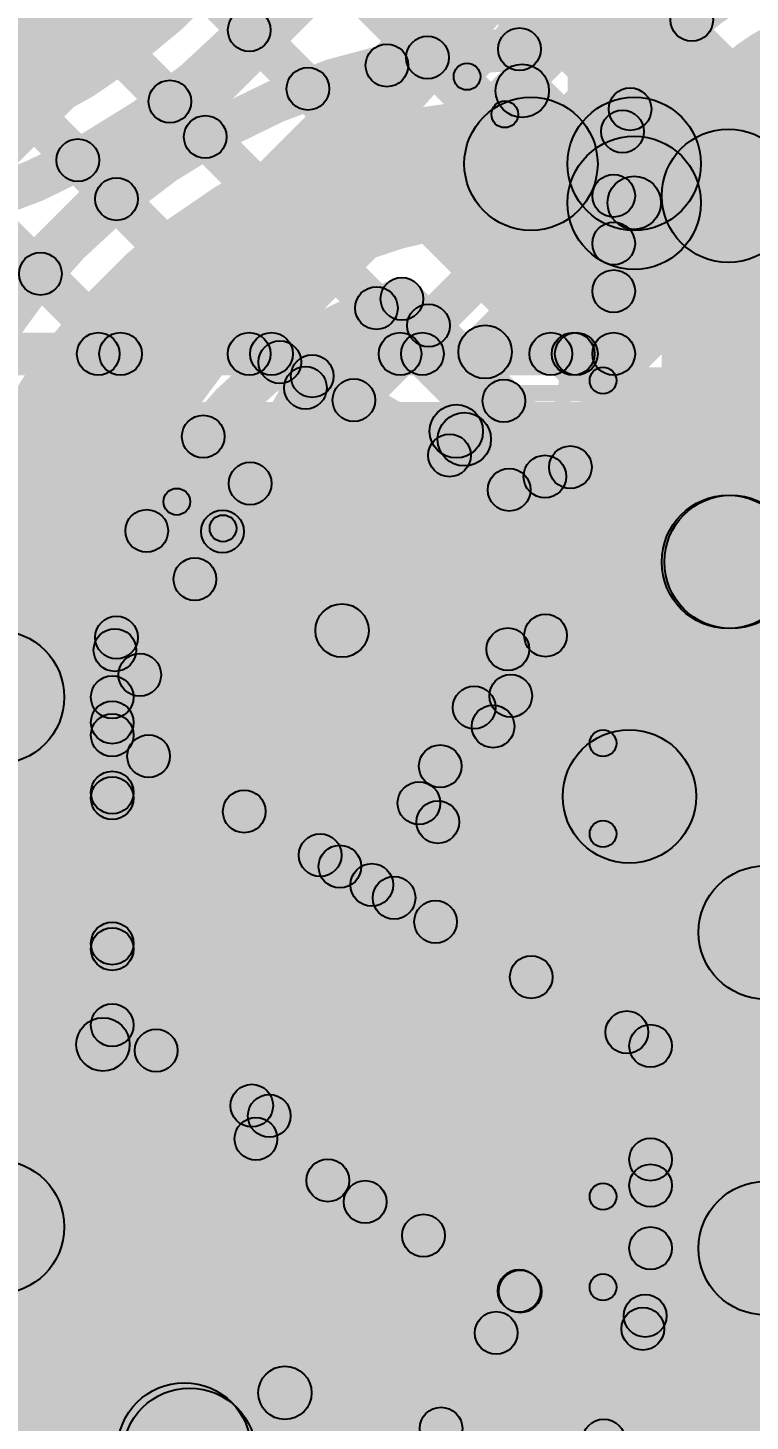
# Model space of a CAD drawing. Header units: millimetres. Extents: x -2.17 to 2.17, y -2.17 to 2.17.
# Drawn here: x -0.7193 to -0.5839, y 0.2883 to 0.5495 of the extents above; entities that cross this region are included whole.
import ezdxf

# ---------------------------------------------------------------- set-up
doc = ezdxf.new("R2010")
doc.units = ezdxf.units.MM
doc.header["$MEASUREMENT"] = 0
for name, color, linetype in [('BottomLayer', 5, 'Continuous'), ('BottomOverlay', 54, 'Continuous'), ('BottomPaste', 16, 'Continuous'), ('BottomSolder', 6, 'Continuous'), ('Mechanical2', 216, 'Continuous'), ('TopLayer', 1, 'Continuous'), ('TopOverlay', 2, 'Continuous'), ('TopPaste', 8, 'Continuous'), ('TopSolder', 216, 'Continuous')]:
    doc.layers.add(name, color=color, linetype=linetype)

# ---------------------------------------------------------------- blocks, each defined once
blk = doc.blocks.new('WS2812B_M____241')
at = {"layer": 'TopLayer'}
for points in [[(0.03504, 0.05079), (0.09409, 0.05079), (0.09409, 0.01142), (0.03504, 0.01142)], [(0.03504, -0.01142), (0.09409, -0.01142), (0.09409, -0.05079), (0.03504, -0.05079)]]:
    blk.add_hatch(color=1, dxfattribs=at).paths.add_polyline_path(points)
at = {"layer": 'TopOverlay'}
h = blk.add_hatch(color=2, dxfattribs=at)
edge = h.paths.add_edge_path()
edge.add_arc((0.07, -0.06), 0.0025, 0, 360)
for points in [[(0.0725, -0.07), (0.0675, -0.07), (0.0675, -0.06), (0.0725, -0.06)], [(0.07, -0.0675), (0.07, -0.0725), (-0.07, -0.0725), (-0.07, -0.0675)]]:
    blk.add_hatch(color=2, dxfattribs=at).paths.add_polyline_path(points)
h = blk.add_hatch(color=2, dxfattribs=at)
edge = h.paths.add_edge_path()
edge.add_arc((0.07, -0.07), 0.0025, 0, 360)
h = blk.add_hatch(color=2, dxfattribs=at)
edge = h.paths.add_edge_path()
edge.add_arc((0.07, -0.07), 0.0025, 0, 360)
at = {"layer": 'TopPaste'}
for points in [[(0.03504, 0.05079), (0.09409, 0.05079), (0.09409, 0.01142), (0.03504, 0.01142)], [(0.03504, -0.01142), (0.09409, -0.01142), (0.09409, -0.05079), (0.03504, -0.05079)]]:
    blk.add_hatch(color=8, dxfattribs=at).paths.add_polyline_path(points)
at = {"layer": 'TopSolder'}
for points in [[(0.03104, 0.05479), (0.09809, 0.05479), (0.09809, 0.00742), (0.03104, 0.00742)], [(0.03104, -0.00742), (0.09809, -0.00742), (0.09809, -0.05479), (0.03104, -0.05479)]]:
    blk.add_hatch(color=216, dxfattribs=at).paths.add_polyline_path(points)
at = {"layer": 'TopOverlay'}
for centre in [(0.07, -0.06), (0.07, -0.07), (0.07, -0.07)]:
    blk.add_circle(centre, 0.0025, dxfattribs=at)
blk = doc.blocks.new('WS2812B_M____242')
at = {"layer": 'TopLayer'}
for points in [[(-0.09409, 0.05079), (-0.03504, 0.05079), (-0.03504, 0.01142), (-0.09409, 0.01142)], [(0.03504, 0.05079), (0.09409, 0.05079), (0.09409, 0.01142), (0.03504, 0.01142)], [(-0.09409, -0.01142), (-0.03504, -0.01142), (-0.03504, -0.05079), (-0.09409, -0.05079)], [(0.03504, -0.01142), (0.09409, -0.01142), (0.09409, -0.05079), (0.03504, -0.05079)]]:
    blk.add_hatch(color=1, dxfattribs=at).paths.add_polyline_path(points)
at = {"layer": 'TopOverlay'}
for points in [[(0.07, 0.0725), (0.07, 0.0675), (-0.07, 0.0675), (-0.07, 0.0725)], [(-0.0675, -0.07), (-0.0725, -0.07), (-0.0725, -0.06), (-0.0675, -0.06)], [(0.07, -0.0675), (0.07, -0.0725), (-0.07, -0.0725), (-0.07, -0.0675)]]:
    blk.add_hatch(color=2, dxfattribs=at).paths.add_polyline_path(points)
h = blk.add_hatch(color=2, dxfattribs=at)
edge = h.paths.add_edge_path()
edge.add_arc((-0.07, -0.06), 0.0025, 0, 360)
h = blk.add_hatch(color=2, dxfattribs=at)
edge = h.paths.add_edge_path()
edge.add_arc((-0.07, -0.07), 0.0025, 0, 360)
h = blk.add_hatch(color=2, dxfattribs=at)
edge = h.paths.add_edge_path()
edge.add_arc((-0.07, -0.07), 0.0025, 0, 360)
at = {"layer": 'TopPaste'}
for points in [[(-0.09409, 0.05079), (-0.03504, 0.05079), (-0.03504, 0.01142), (-0.09409, 0.01142)], [(0.03504, 0.05079), (0.09409, 0.05079), (0.09409, 0.01142), (0.03504, 0.01142)], [(-0.09409, -0.01142), (-0.03504, -0.01142), (-0.03504, -0.05079), (-0.09409, -0.05079)], [(0.03504, -0.01142), (0.09409, -0.01142), (0.09409, -0.05079), (0.03504, -0.05079)]]:
    blk.add_hatch(color=8, dxfattribs=at).paths.add_polyline_path(points)
at = {"layer": 'TopSolder'}
for points in [[(-0.09809, 0.05479), (-0.03104, 0.05479), (-0.03104, 0.00742), (-0.09809, 0.00742)], [(0.03104, 0.05479), (0.09809, 0.05479), (0.09809, 0.00742), (0.03104, 0.00742)], [(-0.09809, -0.00742), (-0.03104, -0.00742), (-0.03104, -0.05479), (-0.09809, -0.05479)], [(0.03104, -0.00742), (0.09809, -0.00742), (0.09809, -0.05479), (0.03104, -0.05479)]]:
    blk.add_hatch(color=216, dxfattribs=at).paths.add_polyline_path(points)
at = {"layer": 'TopOverlay'}
for centre in [(-0.07, -0.06), (-0.07, -0.07), (-0.07, -0.07)]:
    blk.add_circle(centre, 0.0025, dxfattribs=at)
blk = doc.blocks.new('C__0805_B_462')
at = {"layer": 'BottomLayer'}
for points in [[(-0.06, 0.03), (-0.02, 0.03), (-0.02, -0.03), (-0.06, -0.03)], [(0.02, 0.03), (0.06, 0.03), (0.06, -0.03), (0.02, -0.03)]]:
    blk.add_hatch(color=5, dxfattribs=at).paths.add_polyline_path(points)
at = {"layer": 'BottomOverlay'}
h = blk.add_hatch(color=54, dxfattribs=at)
edge = h.paths.add_edge_path()
edge.add_arc((-0.064, 0.034), 0.0025, 0, 360)
h = blk.add_hatch(color=54, dxfattribs=at)
edge = h.paths.add_edge_path()
edge.add_arc((-0.064, 0.034), 0.0025, 0, 360)
for points in [[(-0.0665, 0.034), (-0.0615, 0.034), (-0.0615, -0.034), (-0.0665, -0.034)], [(-0.024, 0.0365), (-0.024, 0.0315), (-0.064, 0.0315), (-0.064, 0.0365)], [(0.064, 0.0365), (0.064, 0.0315), (0.024, 0.0315), (0.024, 0.0365)], [(0.0615, 0.034), (0.0665, 0.034), (0.0665, -0.034), (0.0615, -0.034)], [(-0.024, -0.0315), (-0.024, -0.0365), (-0.064, -0.0365), (-0.064, -0.0315)], [(0.064, -0.0315), (0.064, -0.0365), (0.024, -0.0365), (0.024, -0.0315)]]:
    blk.add_hatch(color=54, dxfattribs=at).paths.add_polyline_path(points)
h = blk.add_hatch(color=54, dxfattribs=at)
edge = h.paths.add_edge_path()
edge.add_arc((-0.024, 0.034), 0.0025, 0, 360)
h = blk.add_hatch(color=54, dxfattribs=at)
edge = h.paths.add_edge_path()
edge.add_arc((0.024, 0.034), 0.0025, 0, 360)
h = blk.add_hatch(color=54, dxfattribs=at)
edge = h.paths.add_edge_path()
edge.add_arc((0.064, 0.034), 0.0025, 0, 360)
h = blk.add_hatch(color=54, dxfattribs=at)
edge = h.paths.add_edge_path()
edge.add_arc((0.064, 0.034), 0.0025, 0, 360)
h = blk.add_hatch(color=54, dxfattribs=at)
edge = h.paths.add_edge_path()
edge.add_arc((-0.064, -0.034), 0.0025, 0, 360)
h = blk.add_hatch(color=54, dxfattribs=at)
edge = h.paths.add_edge_path()
edge.add_arc((-0.064, -0.034), 0.0025, 0, 360)
h = blk.add_hatch(color=54, dxfattribs=at)
edge = h.paths.add_edge_path()
edge.add_arc((-0.024, -0.034), 0.0025, 0, 360)
h = blk.add_hatch(color=54, dxfattribs=at)
edge = h.paths.add_edge_path()
edge.add_arc((0.024, -0.034), 0.0025, 0, 360)
h = blk.add_hatch(color=54, dxfattribs=at)
edge = h.paths.add_edge_path()
edge.add_arc((0.064, -0.034), 0.0025, 0, 360)
h = blk.add_hatch(color=54, dxfattribs=at)
edge = h.paths.add_edge_path()
edge.add_arc((0.064, -0.034), 0.0025, 0, 360)
at = {"layer": 'BottomPaste'}
for points in [[(-0.06, 0.03), (-0.02, 0.03), (-0.02, -0.03), (-0.06, -0.03)], [(0.02, 0.03), (0.06, 0.03), (0.06, -0.03), (0.02, -0.03)]]:
    blk.add_hatch(color=16, dxfattribs=at).paths.add_polyline_path(points)
at = {"layer": 'BottomSolder'}
for points in [[(-0.06276, 0.03276), (-0.01724, 0.03276), (-0.01724, -0.03276), (-0.06276, -0.03276)], [(0.01724, 0.03276), (0.06276, 0.03276), (0.06276, -0.03276), (0.01724, -0.03276)]]:
    blk.add_hatch(color=6, dxfattribs=at).paths.add_polyline_path(points)
at = {"layer": 'BottomOverlay'}
for centre in [(-0.064, 0.034), (-0.064, 0.034), (-0.024, 0.034), (0.024, 0.034), (0.064, 0.034), (0.064, 0.034), (-0.064, -0.034), (-0.064, -0.034), (-0.024, -0.034), (0.024, -0.034), (0.064, -0.034), (0.064, -0.034)]:
    blk.add_circle(centre, 0.0025, dxfattribs=at)
blk = doc.blocks.new('C__0805_B_463')
at = {"layer": 'BottomLayer'}
for points in [[(-0.06, 0.03), (-0.02, 0.03), (-0.02, -0.03), (-0.06, -0.03)], [(0.02, 0.03), (0.06, 0.03), (0.06, -0.03), (0.02, -0.03)]]:
    blk.add_hatch(color=5, dxfattribs=at).paths.add_polyline_path(points)
at = {"layer": 'BottomOverlay'}
h = blk.add_hatch(color=54, dxfattribs=at)
edge = h.paths.add_edge_path()
edge.add_arc((-0.064, 0.034), 0.0025, 0, 360)
h = blk.add_hatch(color=54, dxfattribs=at)
edge = h.paths.add_edge_path()
edge.add_arc((-0.064, 0.034), 0.0025, 0, 360)
for points in [[(-0.0665, 0.034), (-0.0615, 0.034), (-0.0615, -0.034), (-0.0665, -0.034)], [(-0.024, 0.0365), (-0.024, 0.0315), (-0.064, 0.0315), (-0.064, 0.0365)], [(0.064, 0.0365), (0.064, 0.0315), (0.024, 0.0315), (0.024, 0.0365)], [(0.0615, 0.034), (0.0665, 0.034), (0.0665, -0.034), (0.0615, -0.034)], [(-0.024, -0.0315), (-0.024, -0.0365), (-0.064, -0.0365), (-0.064, -0.0315)], [(0.064, -0.0315), (0.064, -0.0365), (0.024, -0.0365), (0.024, -0.0315)]]:
    blk.add_hatch(color=54, dxfattribs=at).paths.add_polyline_path(points)
h = blk.add_hatch(color=54, dxfattribs=at)
edge = h.paths.add_edge_path()
edge.add_arc((-0.024, 0.034), 0.0025, 0, 360)
h = blk.add_hatch(color=54, dxfattribs=at)
edge = h.paths.add_edge_path()
edge.add_arc((0.024, 0.034), 0.0025, 0, 360)
h = blk.add_hatch(color=54, dxfattribs=at)
edge = h.paths.add_edge_path()
edge.add_arc((0.064, 0.034), 0.0025, 0, 360)
h = blk.add_hatch(color=54, dxfattribs=at)
edge = h.paths.add_edge_path()
edge.add_arc((0.064, 0.034), 0.0025, 0, 360)
h = blk.add_hatch(color=54, dxfattribs=at)
edge = h.paths.add_edge_path()
edge.add_arc((-0.064, -0.034), 0.0025, 0, 360)
h = blk.add_hatch(color=54, dxfattribs=at)
edge = h.paths.add_edge_path()
edge.add_arc((-0.064, -0.034), 0.0025, 0, 360)
h = blk.add_hatch(color=54, dxfattribs=at)
edge = h.paths.add_edge_path()
edge.add_arc((-0.024, -0.034), 0.0025, 0, 360)
h = blk.add_hatch(color=54, dxfattribs=at)
edge = h.paths.add_edge_path()
edge.add_arc((0.024, -0.034), 0.0025, 0, 360)
h = blk.add_hatch(color=54, dxfattribs=at)
edge = h.paths.add_edge_path()
edge.add_arc((0.064, -0.034), 0.0025, 0, 360)
h = blk.add_hatch(color=54, dxfattribs=at)
edge = h.paths.add_edge_path()
edge.add_arc((0.064, -0.034), 0.0025, 0, 360)
at = {"layer": 'BottomPaste'}
for points in [[(-0.06, 0.03), (-0.02, 0.03), (-0.02, -0.03), (-0.06, -0.03)], [(0.02, 0.03), (0.06, 0.03), (0.06, -0.03), (0.02, -0.03)]]:
    blk.add_hatch(color=16, dxfattribs=at).paths.add_polyline_path(points)
at = {"layer": 'BottomSolder'}
for points in [[(-0.06276, 0.03276), (-0.01724, 0.03276), (-0.01724, -0.03276), (-0.06276, -0.03276)], [(0.01724, 0.03276), (0.06276, 0.03276), (0.06276, -0.03276), (0.01724, -0.03276)]]:
    blk.add_hatch(color=6, dxfattribs=at).paths.add_polyline_path(points)
at = {"layer": 'BottomOverlay'}
for centre in [(-0.064, 0.034), (-0.064, 0.034), (-0.024, 0.034), (0.024, 0.034), (0.064, 0.034), (0.064, 0.034), (-0.064, -0.034), (-0.064, -0.034), (-0.024, -0.034), (0.024, -0.034), (0.064, -0.034), (0.064, -0.034)]:
    blk.add_circle(centre, 0.0025, dxfattribs=at)
blk = doc.blocks.new('C__0805_B_464')
at = {"layer": 'BottomLayer'}
for points in [[(-0.06, 0.03), (-0.02, 0.03), (-0.02, -0.03), (-0.06, -0.03)], [(0.02, 0.03), (0.06, 0.03), (0.06, -0.03), (0.02, -0.03)]]:
    blk.add_hatch(color=5, dxfattribs=at).paths.add_polyline_path(points)
at = {"layer": 'BottomOverlay'}
h = blk.add_hatch(color=54, dxfattribs=at)
edge = h.paths.add_edge_path()
edge.add_arc((-0.064, 0.034), 0.0025, 0, 360)
h = blk.add_hatch(color=54, dxfattribs=at)
edge = h.paths.add_edge_path()
edge.add_arc((-0.064, 0.034), 0.0025, 0, 360)
for points in [[(-0.0665, 0.034), (-0.0615, 0.034), (-0.0615, -0.034), (-0.0665, -0.034)], [(-0.024, 0.0365), (-0.024, 0.0315), (-0.064, 0.0315), (-0.064, 0.0365)], [(0.064, 0.0365), (0.064, 0.0315), (0.024, 0.0315), (0.024, 0.0365)], [(0.0615, 0.034), (0.0665, 0.034), (0.0665, -0.034), (0.0615, -0.034)], [(-0.024, -0.0315), (-0.024, -0.0365), (-0.064, -0.0365), (-0.064, -0.0315)], [(0.064, -0.0315), (0.064, -0.0365), (0.024, -0.0365), (0.024, -0.0315)]]:
    blk.add_hatch(color=54, dxfattribs=at).paths.add_polyline_path(points)
h = blk.add_hatch(color=54, dxfattribs=at)
edge = h.paths.add_edge_path()
edge.add_arc((-0.024, 0.034), 0.0025, 0, 360)
h = blk.add_hatch(color=54, dxfattribs=at)
edge = h.paths.add_edge_path()
edge.add_arc((0.024, 0.034), 0.0025, 0, 360)
h = blk.add_hatch(color=54, dxfattribs=at)
edge = h.paths.add_edge_path()
edge.add_arc((0.064, 0.034), 0.0025, 0, 360)
h = blk.add_hatch(color=54, dxfattribs=at)
edge = h.paths.add_edge_path()
edge.add_arc((0.064, 0.034), 0.0025, 0, 360)
h = blk.add_hatch(color=54, dxfattribs=at)
edge = h.paths.add_edge_path()
edge.add_arc((-0.064, -0.034), 0.0025, 0, 360)
h = blk.add_hatch(color=54, dxfattribs=at)
edge = h.paths.add_edge_path()
edge.add_arc((-0.064, -0.034), 0.0025, 0, 360)
h = blk.add_hatch(color=54, dxfattribs=at)
edge = h.paths.add_edge_path()
edge.add_arc((-0.024, -0.034), 0.0025, 0, 360)
h = blk.add_hatch(color=54, dxfattribs=at)
edge = h.paths.add_edge_path()
edge.add_arc((0.024, -0.034), 0.0025, 0, 360)
h = blk.add_hatch(color=54, dxfattribs=at)
edge = h.paths.add_edge_path()
edge.add_arc((0.064, -0.034), 0.0025, 0, 360)
h = blk.add_hatch(color=54, dxfattribs=at)
edge = h.paths.add_edge_path()
edge.add_arc((0.064, -0.034), 0.0025, 0, 360)
at = {"layer": 'BottomPaste'}
for points in [[(-0.06, 0.03), (-0.02, 0.03), (-0.02, -0.03), (-0.06, -0.03)], [(0.02, 0.03), (0.06, 0.03), (0.06, -0.03), (0.02, -0.03)]]:
    blk.add_hatch(color=16, dxfattribs=at).paths.add_polyline_path(points)
at = {"layer": 'BottomSolder'}
for points in [[(-0.06276, 0.03276), (-0.01724, 0.03276), (-0.01724, -0.03276), (-0.06276, -0.03276)], [(0.01724, 0.03276), (0.06276, 0.03276), (0.06276, -0.03276), (0.01724, -0.03276)]]:
    blk.add_hatch(color=6, dxfattribs=at).paths.add_polyline_path(points)
at = {"layer": 'BottomOverlay'}
for centre in [(-0.064, 0.034), (-0.064, 0.034), (-0.024, 0.034), (0.024, 0.034), (0.064, 0.034), (0.064, 0.034), (-0.064, -0.034), (-0.064, -0.034), (-0.024, -0.034), (0.024, -0.034), (0.064, -0.034), (0.064, -0.034)]:
    blk.add_circle(centre, 0.0025, dxfattribs=at)

msp = doc.modelspace()

# ---------------------------------------------------------------- hatches: boundary and pattern name
at = {"layer": 'BottomLayer'}
for points in [[(-0.95336, 0.29206), (-0.95902, 0.29772), (0.14567, 1.4024), (0.15133, 1.39675)], [(-0.92507, 0.29206), (-0.93073, 0.29772), (0.14567, 1.37412), (0.15133, 1.36846)], [(-1.52262, 1.35998), (-1.51696, 1.36564), (-0.64254, 0.49122), (-0.6482, 0.48556)], [(-1.53479, 1.34387), (-1.52913, 1.34953), (-0.67083, 0.49122), (-0.67648, 0.48556)], [(-0.70329, 0.48556), (-0.70895, 0.49122), (0.14567, 1.34584), (0.15133, 1.34018)], [(-1.54696, 1.32776), (-1.54131, 1.33341), (-0.69911, 0.49122), (-0.70477, 0.48556)], [(-0.67501, 0.48556), (-0.68066, 0.49122), (0.14567, 1.31755), (0.15133, 1.31189)], [(-1.11914, 1.06964), (-1.11348, 1.0753), (-0.59204, 0.55385), (-0.59769, 0.54819)], [(-1.12317, 1.04538), (-1.11751, 1.05104), (-0.6036, 0.53713), (-0.60925, 0.53147)], [(-1.0902, 0.98414), (-1.08455, 0.98979), (-0.60667, 0.51192), (-0.61233, 0.50626)], [(-1.10602, 0.97166), (-1.10036, 0.97732), (-0.61426, 0.49122), (-0.61991, 0.48556)], [(-0.64672, 0.48556), (-0.65238, 0.49122), (-0.61066, 0.53293), (-0.60501, 0.52727)], [(-0.6055, 0.4884), (-0.6135, 0.4884), (-0.6135, 0.51806), (-0.6055, 0.51806)], [(-0.5755, 0.4494), (-0.6005, 0.4494), (-0.6005, 0.51806), (-0.5755, 0.51806)], [(-0.61844, 0.48556), (-0.62409, 0.49122), (-0.61233, 0.50298), (-0.60667, 0.49733)], [(-0.734, 0.48439), (-0.734, 0.49239), (-0.6165, 0.49239), (-0.6165, 0.48439)], [(-0.6165, 0.4844), (-0.6165, 0.4924), (-0.6095, 0.4924), (-0.6095, 0.4844)], [(-0.6165, 0.48439), (-0.6165, 0.49239), (-0.6095, 0.49239), (-0.6095, 0.48439)], [(-0.725, 0.24061), (-0.549, 0.24061), (-0.549, 0.47939), (-0.725, 0.47939)], [(-0.588, 0.4369), (-0.588, 0.4619), (-0.5875, 0.4619), (-0.5875, 0.4369)]]:
    msp.add_hatch(color=5, dxfattribs=at).paths.add_polyline_path(points)
h = msp.add_hatch(color=5, dxfattribs=at)
edge = h.paths.add_edge_path()
edge.add_arc((-0.59486, 0.55102), 0.004, 0, 360)
h = msp.add_hatch(color=5, dxfattribs=at)
edge = h.paths.add_edge_path()
edge.add_arc((-0.60643, 0.5343), 0.004, 0, 360)
h = msp.add_hatch(color=5, dxfattribs=at)
edge = h.paths.add_edge_path()
edge.add_arc((-0.60784, 0.5301), 0.004, 0, 360)
h = msp.add_hatch(color=5, dxfattribs=at)
edge = h.paths.add_edge_path()
edge.add_arc((-0.588, 0.51806), 0.0125, 0, 360)
h = msp.add_hatch(color=5, dxfattribs=at)
edge = h.paths.add_edge_path()
edge.add_arc((-0.588, 0.51806), 0.0125, 0, 360)
h = msp.add_hatch(color=5, dxfattribs=at)
edge = h.paths.add_edge_path()
edge.add_arc((-0.6095, 0.51806), 0.004, 0, 360)
h = msp.add_hatch(color=5, dxfattribs=at)
edge = h.paths.add_edge_path()
edge.add_arc((-0.6095, 0.51806), 0.004, 0, 360)
h = msp.add_hatch(color=5, dxfattribs=at)
edge = h.paths.add_edge_path()
edge.add_arc((-0.6095, 0.50909), 0.004, 0, 360)
h = msp.add_hatch(color=5, dxfattribs=at)
edge = h.paths.add_edge_path()
edge.add_arc((-0.6095, 0.50015), 0.004, 0, 360)
h = msp.add_hatch(color=5, dxfattribs=at)
edge = h.paths.add_edge_path()
edge.add_arc((-0.70612, 0.48839), 0.004, 0, 360)
h = msp.add_hatch(color=5, dxfattribs=at)
edge = h.paths.add_edge_path()
edge.add_arc((-0.70194, 0.48839), 0.004, 0, 360)
h = msp.add_hatch(color=5, dxfattribs=at)
edge = h.paths.add_edge_path()
edge.add_arc((-0.67783, 0.48839), 0.004, 0, 360)
h = msp.add_hatch(color=5, dxfattribs=at)
edge = h.paths.add_edge_path()
edge.add_arc((-0.67365, 0.48839), 0.004, 0, 360)
h = msp.add_hatch(color=5, dxfattribs=at)
edge = h.paths.add_edge_path()
edge.add_arc((-0.64955, 0.48839), 0.004, 0, 360)
h = msp.add_hatch(color=5, dxfattribs=at)
edge = h.paths.add_edge_path()
edge.add_arc((-0.64537, 0.48839), 0.004, 0, 360)
h = msp.add_hatch(color=5, dxfattribs=at)
edge = h.paths.add_edge_path()
edge.add_arc((-0.62127, 0.48839), 0.004, 0, 360)
h = msp.add_hatch(color=5, dxfattribs=at)
edge = h.paths.add_edge_path()
edge.add_arc((-0.61709, 0.48839), 0.004, 0, 360)
h = msp.add_hatch(color=5, dxfattribs=at)
edge = h.paths.add_edge_path()
edge.add_arc((-0.6165, 0.4884), 0.004, 0, 360)
h = msp.add_hatch(color=5, dxfattribs=at)
edge = h.paths.add_edge_path()
edge.add_arc((-0.6165, 0.48839), 0.004, 0, 360)
h = msp.add_hatch(color=5, dxfattribs=at)
edge = h.paths.add_edge_path()
edge.add_arc((-0.6165, 0.48839), 0.004, 0, 360)
h = msp.add_hatch(color=5, dxfattribs=at)
edge = h.paths.add_edge_path()
edge.add_arc((-0.6095, 0.4884), 0.004, 0, 360)
h = msp.add_hatch(color=5, dxfattribs=at)
edge = h.paths.add_edge_path()
edge.add_arc((-0.6095, 0.4884), 0.004, 0, 360)
h = msp.add_hatch(color=5, dxfattribs=at)
edge = h.paths.add_edge_path()
edge.add_arc((-0.6095, 0.48839), 0.004, 0, 360)
h = msp.add_hatch(color=5, dxfattribs=at)
edge = h.paths.add_edge_path()
edge.add_arc((-0.639, 0.47389), 0.005, 0, 360)
h = msp.add_hatch(color=5, dxfattribs=at)
edge = h.paths.add_edge_path()
edge.add_arc((-0.6375, 0.47239), 0.005, 0, 360)
h = msp.add_hatch(color=5, dxfattribs=at)
edge = h.paths.add_edge_path()
edge.add_arc((-0.588, 0.4494), 0.0125, 0, 360)
h = msp.add_hatch(color=5, dxfattribs=at)
edge = h.paths.add_edge_path()
edge.add_arc((-0.588, 0.4494), 0.0125, 0, 360)
h = msp.add_hatch(color=5, dxfattribs=at)
edge = h.paths.add_edge_path()
edge.add_arc((-0.5875, 0.4494), 0.0125, 0, 360)
h = msp.add_hatch(color=5, dxfattribs=at)
edge = h.paths.add_edge_path()
edge.add_arc((-0.69, 0.283), 0.0125, 0, 360)
h = msp.add_hatch(color=5, dxfattribs=at)
edge = h.paths.add_edge_path()
edge.add_arc((-0.689, 0.282), 0.0125, 0, 360)
h = msp.add_hatch(color=5, dxfattribs=at)
edge = h.paths.add_edge_path()
edge.add_arc((-0.689, 0.282), 0.0125, 0, 360)
at = {"layer": 'TopLayer'}
for points in [[(-0.76088, 0.45626), (-0.76654, 0.46191), (-0.62994, 0.59851), (-0.62428, 0.59285)], [(-0.62315, 0.54552), (-0.63115, 0.54552), (-0.63115, 0.59274), (-0.62315, 0.59274)], [(-0.59315, 0.52404), (-0.61815, 0.52404), (-0.61815, 0.59274), (-0.59315, 0.59274)], [(-0.64918, 0.53967), (-0.65484, 0.54533), (-0.62998, 0.57019), (-0.62432, 0.56453)], [(-0.66811, 0.56204), (-0.66245, 0.56769), (-0.64156, 0.54681), (-0.64722, 0.54115)], [(-0.68064, 0.54628), (-0.67498, 0.55194), (-0.66399, 0.54095), (-0.66964, 0.53529)], [(-0.60211, 0.51319), (-0.60918, 0.52026), (-0.58123, 0.54821), (-0.57416, 0.54114)], [(-0.63017, 0.53418), (-0.6231, 0.54125), (-0.60211, 0.52026), (-0.60918, 0.51319)], [(-0.69551, 0.53288), (-0.68986, 0.53853), (-0.68323, 0.53191), (-0.68889, 0.52625)], [(-0.625, 0.51154), (-0.625, 0.53654), (-0.60565, 0.53654), (-0.60565, 0.51154)], [(-0.7128, 0.52188), (-0.70714, 0.52754), (-0.69988, 0.52027), (-0.70553, 0.51461)], [(-0.59315, 0.51673), (-0.61815, 0.51673), (-0.61815, 0.52404), (-0.59315, 0.52404)], [(-0.63006, 0.48524), (-0.63713, 0.49231), (-0.60918, 0.52026), (-0.60211, 0.51319)], [(-0.7328, 0.51359), (-0.72714, 0.51925), (-0.71415, 0.50626), (-0.71981, 0.5006)], [(-0.6568, 0.49417), (-0.65115, 0.49982), (-0.61955, 0.46822), (-0.6252, 0.46257)], [(-0.65202, 0.49589), (-0.64637, 0.50155), (-0.61479, 0.46997), (-0.62045, 0.46431)], [(-0.65538, 0.47691), (-0.66103, 0.48256), (-0.64704, 0.49656), (-0.64138, 0.4909)], [(-0.67493, 0.48401), (-0.66927, 0.48967), (-0.66446, 0.48485), (-0.67012, 0.4792)], [(-0.70004, 0.41731), (-0.70696, 0.42131), (-0.66948, 0.48624), (-0.66255, 0.48224)], [(-0.66801, 0.48078), (-0.66401, 0.48771), (-0.6271, 0.4664), (-0.6311, 0.45947)], [(-0.63744, 0.46655), (-0.6431, 0.47221), (-0.6329, 0.48242), (-0.62724, 0.47676)], [(-0.68927, 0.47007), (-0.68362, 0.47572), (-0.67482, 0.46692), (-0.68047, 0.46127)], [(-0.65871, 0.43184), (-0.66215, 0.44123), (-0.56338, 0.47744), (-0.55994, 0.46805)], [(-0.62772, 0.45918), (-0.63048, 0.46669), (-0.619, 0.4709), (-0.61624, 0.46338)], [(-0.69987, 0.43241), (-0.70552, 0.43807), (-0.68566, 0.45793), (-0.68001, 0.45228)], [(-0.69987, 0.45238), (-0.69422, 0.45804), (-0.68517, 0.44899), (-0.69082, 0.44333)], [(-0.62796, 0.42927), (-0.63072, 0.43678), (-0.62363, 0.43937), (-0.62088, 0.43186)], [(-0.6472, 0.38441), (-0.65413, 0.38841), (-0.62572, 0.43762), (-0.61879, 0.43362)], [(-0.70583, 0.43005), (-0.70017, 0.43571), (-0.69552, 0.43106), (-0.70118, 0.4254)], [(-0.65139, 0.38683), (-0.65832, 0.39083), (-0.6328, 0.43502), (-0.62587, 0.43102)], [(-0.63918, 0.40825), (-0.64484, 0.41391), (-0.63163, 0.42712), (-0.62597, 0.42146)], [(-0.7125, 0.3247), (-0.7375, 0.3247), (-0.7375, 0.42404), (-0.7125, 0.42404)], [(-0.6995, 0.41931), (-0.7075, 0.41931), (-0.7075, 0.42404), (-0.6995, 0.42404)], [(-0.63847, 0.41927), (-0.63282, 0.42493), (-0.62928, 0.42139), (-0.63493, 0.41573)], [(-0.7055, 0.41345), (-0.7015, 0.42037), (-0.65286, 0.39229), (-0.65685, 0.38536)], [(-0.6995, 0.36255), (-0.7075, 0.36255), (-0.7075, 0.41691), (-0.6995, 0.41691)], [(-0.70067, 0.40333), (-0.70633, 0.40898), (-0.69951, 0.4158), (-0.69385, 0.41015)], [(-0.60656, 0.39293), (-0.60656, 0.41793), (-0.56304, 0.41793), (-0.56304, 0.39293)], [(-0.70633, 0.40227), (-0.70067, 0.40793), (-0.60121, 0.30846), (-0.60686, 0.30281)], [(-0.70067, 0.37504), (-0.70633, 0.3807), (-0.68158, 0.40545), (-0.67592, 0.39979)], [(-0.64883, 0.40134), (-0.64317, 0.40699), (-0.63963, 0.40345), (-0.64529, 0.3978)], [(-0.66736, 0.39158), (-0.6617, 0.39724), (-0.59975, 0.33529), (-0.6054, 0.32963)], [(-0.69245, 0.35498), (-0.69811, 0.36063), (-0.66365, 0.3951), (-0.65799, 0.38944)], [(-0.65267, 0.38294), (-0.64867, 0.38987), (-0.60058, 0.36211), (-0.60458, 0.35518)], [(-0.67452, 0.34462), (-0.68018, 0.35028), (-0.64571, 0.38474), (-0.64006, 0.37909)], [(-0.70633, 0.37399), (-0.70067, 0.37964), (-0.65326, 0.33223), (-0.65892, 0.32657)], [(-0.56858, 0.32071), (-0.59358, 0.32071), (-0.59358, 0.37994), (-0.56858, 0.37994)], [(-0.66025, 0.33061), (-0.66591, 0.33627), (-0.62778, 0.37439), (-0.62213, 0.36873)], [(-0.7055, 0.35908), (-0.7015, 0.36601), (-0.67206, 0.34902), (-0.67606, 0.34209)], [(-0.64232, 0.32026), (-0.64798, 0.32591), (-0.60985, 0.36404), (-0.60419, 0.35838)], [(-0.72067, 0.3222), (-0.72933, 0.3272), (-0.70957, 0.36143), (-0.70091, 0.35643)], [(-0.59858, 0.32071), (-0.60658, 0.32071), (-0.60658, 0.35864), (-0.59858, 0.35864)], [(-0.6731, 0.33922), (-0.68003, 0.34322), (-0.67753, 0.34755), (-0.6706, 0.34355)], [(-0.67856, 0.33776), (-0.67456, 0.34469), (-0.62502, 0.31609), (-0.62902, 0.30916)], [(-0.62439, 0.3099), (-0.63004, 0.31556), (-0.6054, 0.3402), (-0.59975, 0.33455)], [(-0.65845, 0.2502), (-0.66537, 0.2542), (-0.63049, 0.31462), (-0.62356, 0.31062)], [(-0.65716, 0.24885), (-0.66281, 0.25451), (-0.60643, 0.31089), (-0.60077, 0.30524)], [(-0.63435, 0.30201), (-0.62869, 0.30766), (-0.60851, 0.28749), (-0.61417, 0.28183)], [(-0.75049, 0.23269), (-0.75617, 0.24092), (-0.67397, 0.29771), (-0.66829, 0.28948)], [(-0.6447, 0.28407), (-0.63904, 0.28973), (-0.62011, 0.27079), (-0.62576, 0.26514)]]:
    msp.add_hatch(color=1, dxfattribs=at).paths.add_polyline_path(points)
h = msp.add_hatch(color=1, dxfattribs=at)
edge = h.paths.add_edge_path()
edge.add_arc((-0.67781, 0.54911), 0.004, 0, 360)
h = msp.add_hatch(color=1, dxfattribs=at)
edge = h.paths.add_edge_path()
edge.add_arc((-0.62715, 0.54552), 0.004, 0, 360)
h = msp.add_hatch(color=1, dxfattribs=at)
edge = h.paths.add_edge_path()
edge.add_arc((-0.62715, 0.54552), 0.004, 0, 360)
h = msp.add_hatch(color=1, dxfattribs=at)
edge = h.paths.add_edge_path()
edge.add_arc((-0.65201, 0.5425), 0.004, 0, 360)
h = msp.add_hatch(color=1, dxfattribs=at)
edge = h.paths.add_edge_path()
edge.add_arc((-0.64439, 0.54398), 0.004, 0, 360)
h = msp.add_hatch(color=1, dxfattribs=at)
edge = h.paths.add_edge_path()
edge.add_arc((-0.66681, 0.53812), 0.004, 0, 360)
h = msp.add_hatch(color=1, dxfattribs=at)
edge = h.paths.add_edge_path()
edge.add_arc((-0.62664, 0.53772), 0.005, 0, 360)
h = msp.add_hatch(color=1, dxfattribs=at)
edge = h.paths.add_edge_path()
edge.add_arc((-0.69269, 0.5357), 0.004, 0, 360)
h = msp.add_hatch(color=1, dxfattribs=at)
edge = h.paths.add_edge_path()
edge.add_arc((-0.625, 0.52404), 0.0125, 0, 360)
h = msp.add_hatch(color=1, dxfattribs=at)
edge = h.paths.add_edge_path()
edge.add_arc((-0.625, 0.52404), 0.0125, 0, 360)
h = msp.add_hatch(color=1, dxfattribs=at)
edge = h.paths.add_edge_path()
edge.add_arc((-0.60565, 0.52404), 0.0125, 0, 360)
h = msp.add_hatch(color=1, dxfattribs=at)
edge = h.paths.add_edge_path()
edge.add_arc((-0.60565, 0.52404), 0.0125, 0, 360)
h = msp.add_hatch(color=1, dxfattribs=at)
edge = h.paths.add_edge_path()
edge.add_arc((-0.60565, 0.52404), 0.0125, 0, 360)
h = msp.add_hatch(color=1, dxfattribs=at)
edge = h.paths.add_edge_path()
edge.add_arc((-0.68606, 0.52908), 0.004, 0, 360)
h = msp.add_hatch(color=1, dxfattribs=at)
edge = h.paths.add_edge_path()
edge.add_arc((-0.70997, 0.52471), 0.004, 0, 360)
h = msp.add_hatch(color=1, dxfattribs=at)
edge = h.paths.add_edge_path()
edge.add_arc((-0.60565, 0.51673), 0.0125, 0, 360)
h = msp.add_hatch(color=1, dxfattribs=at)
edge = h.paths.add_edge_path()
edge.add_arc((-0.70271, 0.51744), 0.004, 0, 360)
h = msp.add_hatch(color=1, dxfattribs=at)
edge = h.paths.add_edge_path()
edge.add_arc((-0.60565, 0.51673), 0.005, 0, 360)
h = msp.add_hatch(color=1, dxfattribs=at)
edge = h.paths.add_edge_path()
edge.add_arc((-0.60565, 0.51673), 0.005, 0, 360)
h = msp.add_hatch(color=1, dxfattribs=at)
edge = h.paths.add_edge_path()
edge.add_arc((-0.60565, 0.51673), 0.005, 0, 360)
h = msp.add_hatch(color=1, dxfattribs=at)
edge = h.paths.add_edge_path()
edge.add_arc((-0.71698, 0.50343), 0.004, 0, 360)
h = msp.add_hatch(color=1, dxfattribs=at)
edge = h.paths.add_edge_path()
edge.add_arc((-0.6492, 0.49872), 0.004, 0, 360)
h = msp.add_hatch(color=1, dxfattribs=at)
edge = h.paths.add_edge_path()
edge.add_arc((-0.6492, 0.49872), 0.004, 0, 360)
h = msp.add_hatch(color=1, dxfattribs=at)
edge = h.paths.add_edge_path()
edge.add_arc((-0.65398, 0.497), 0.004, 0, 360)
h = msp.add_hatch(color=1, dxfattribs=at)
edge = h.paths.add_edge_path()
edge.add_arc((-0.64421, 0.49373), 0.004, 0, 360)
h = msp.add_hatch(color=1, dxfattribs=at)
edge = h.paths.add_edge_path()
edge.add_arc((-0.6336, 0.48878), 0.005, 0, 360)
h = msp.add_hatch(color=1, dxfattribs=at)
edge = h.paths.add_edge_path()
edge.add_arc((-0.6721, 0.48684), 0.004, 0, 360)
h = msp.add_hatch(color=1, dxfattribs=at)
edge = h.paths.add_edge_path()
edge.add_arc((-0.66729, 0.48203), 0.004, 0, 360)
h = msp.add_hatch(color=1, dxfattribs=at)
edge = h.paths.add_edge_path()
edge.add_arc((-0.66601, 0.48424), 0.004, 0, 360)
h = msp.add_hatch(color=1, dxfattribs=at)
edge = h.paths.add_edge_path()
edge.add_arc((-0.66601, 0.48424), 0.004, 0, 360)
h = msp.add_hatch(color=1, dxfattribs=at)
edge = h.paths.add_edge_path()
edge.add_arc((-0.6582, 0.47973), 0.004, 0, 360)
h = msp.add_hatch(color=1, dxfattribs=at)
edge = h.paths.add_edge_path()
edge.add_arc((-0.63007, 0.47959), 0.004, 0, 360)
h = msp.add_hatch(color=1, dxfattribs=at)
edge = h.paths.add_edge_path()
edge.add_arc((-0.68644, 0.4729), 0.004, 0, 360)
h = msp.add_hatch(color=1, dxfattribs=at)
edge = h.paths.add_edge_path()
edge.add_arc((-0.64027, 0.46938), 0.004, 0, 360)
h = msp.add_hatch(color=1, dxfattribs=at)
edge = h.paths.add_edge_path()
edge.add_arc((-0.61762, 0.46714), 0.004, 0, 360)
h = msp.add_hatch(color=1, dxfattribs=at)
edge = h.paths.add_edge_path()
edge.add_arc((-0.61762, 0.46714), 0.004, 0, 360)
h = msp.add_hatch(color=1, dxfattribs=at)
edge = h.paths.add_edge_path()
edge.add_arc((-0.67764, 0.46409), 0.004, 0, 360)
h = msp.add_hatch(color=1, dxfattribs=at)
edge = h.paths.add_edge_path()
edge.add_arc((-0.62238, 0.4654), 0.004, 0, 360)
h = msp.add_hatch(color=1, dxfattribs=at)
edge = h.paths.add_edge_path()
edge.add_arc((-0.6291, 0.46293), 0.004, 0, 360)
h = msp.add_hatch(color=1, dxfattribs=at)
edge = h.paths.add_edge_path()
edge.add_arc((-0.6291, 0.46293), 0.004, 0, 360)
h = msp.add_hatch(color=1, dxfattribs=at)
edge = h.paths.add_edge_path()
edge.add_arc((-0.69705, 0.45521), 0.004, 0, 360)
h = msp.add_hatch(color=1, dxfattribs=at)
edge = h.paths.add_edge_path()
edge.add_arc((-0.68283, 0.45511), 0.004, 0, 360)
h = msp.add_hatch(color=1, dxfattribs=at)
edge = h.paths.add_edge_path()
edge.add_arc((-0.688, 0.44616), 0.004, 0, 360)
h = msp.add_hatch(color=1, dxfattribs=at)
edge = h.paths.add_edge_path()
edge.add_arc((-0.66043, 0.43653), 0.005, 0, 360)
h = msp.add_hatch(color=1, dxfattribs=at)
edge = h.paths.add_edge_path()
edge.add_arc((-0.7027, 0.43524), 0.004, 0, 360)
h = msp.add_hatch(color=1, dxfattribs=at)
edge = h.paths.add_edge_path()
edge.add_arc((-0.62226, 0.43562), 0.004, 0, 360)
h = msp.add_hatch(color=1, dxfattribs=at)
edge = h.paths.add_edge_path()
edge.add_arc((-0.62226, 0.43562), 0.004, 0, 360)
h = msp.add_hatch(color=1, dxfattribs=at)
edge = h.paths.add_edge_path()
edge.add_arc((-0.725, 0.42404), 0.0125, 0, 360)
h = msp.add_hatch(color=1, dxfattribs=at)
edge = h.paths.add_edge_path()
edge.add_arc((-0.725, 0.42404), 0.0125, 0, 360)
h = msp.add_hatch(color=1, dxfattribs=at)
edge = h.paths.add_edge_path()
edge.add_arc((-0.703, 0.43288), 0.004, 0, 360)
h = msp.add_hatch(color=1, dxfattribs=at)
edge = h.paths.add_edge_path()
edge.add_arc((-0.62934, 0.43302), 0.004, 0, 360)
h = msp.add_hatch(color=1, dxfattribs=at)
edge = h.paths.add_edge_path()
edge.add_arc((-0.62934, 0.43302), 0.004, 0, 360)
h = msp.add_hatch(color=1, dxfattribs=at)
edge = h.paths.add_edge_path()
edge.add_arc((-0.69835, 0.42823), 0.004, 0, 360)
h = msp.add_hatch(color=1, dxfattribs=at)
edge = h.paths.add_edge_path()
edge.add_arc((-0.7035, 0.42404), 0.004, 0, 360)
h = msp.add_hatch(color=1, dxfattribs=at)
edge = h.paths.add_edge_path()
edge.add_arc((-0.7035, 0.42404), 0.004, 0, 360)
h = msp.add_hatch(color=1, dxfattribs=at)
edge = h.paths.add_edge_path()
edge.add_arc((-0.63565, 0.4221), 0.004, 0, 360)
h = msp.add_hatch(color=1, dxfattribs=at)
edge = h.paths.add_edge_path()
edge.add_arc((-0.6288, 0.42429), 0.004, 0, 360)
h = msp.add_hatch(color=1, dxfattribs=at)
edge = h.paths.add_edge_path()
edge.add_arc((-0.7035, 0.41931), 0.004, 0, 360)
h = msp.add_hatch(color=1, dxfattribs=at)
edge = h.paths.add_edge_path()
edge.add_arc((-0.7035, 0.41931), 0.004, 0, 360)
h = msp.add_hatch(color=1, dxfattribs=at)
edge = h.paths.add_edge_path()
edge.add_arc((-0.7035, 0.41691), 0.004, 0, 360)
h = msp.add_hatch(color=1, dxfattribs=at)
edge = h.paths.add_edge_path()
edge.add_arc((-0.7035, 0.41691), 0.004, 0, 360)
h = msp.add_hatch(color=1, dxfattribs=at)
edge = h.paths.add_edge_path()
edge.add_arc((-0.63211, 0.41856), 0.004, 0, 360)
h = msp.add_hatch(color=1, dxfattribs=at)
edge = h.paths.add_edge_path()
edge.add_arc((-0.69668, 0.41297), 0.004, 0, 360)
h = msp.add_hatch(color=1, dxfattribs=at)
edge = h.paths.add_edge_path()
edge.add_arc((-0.60656, 0.40543), 0.0125, 0, 360)
h = msp.add_hatch(color=1, dxfattribs=at)
edge = h.paths.add_edge_path()
edge.add_arc((-0.60656, 0.40543), 0.0125, 0, 360)
h = msp.add_hatch(color=1, dxfattribs=at)
edge = h.paths.add_edge_path()
edge.add_arc((-0.60656, 0.40543), 0.0125, 0, 360)
h = msp.add_hatch(color=1, dxfattribs=at)
edge = h.paths.add_edge_path()
edge.add_arc((-0.64201, 0.41108), 0.004, 0, 360)
h = msp.add_hatch(color=1, dxfattribs=at)
edge = h.paths.add_edge_path()
edge.add_arc((-0.7035, 0.40615), 0.004, 0, 360)
h = msp.add_hatch(color=1, dxfattribs=at)
edge = h.paths.add_edge_path()
edge.add_arc((-0.7035, 0.4051), 0.004, 0, 360)
h = msp.add_hatch(color=1, dxfattribs=at)
edge = h.paths.add_edge_path()
edge.add_arc((-0.646, 0.40417), 0.004, 0, 360)
h = msp.add_hatch(color=1, dxfattribs=at)
edge = h.paths.add_edge_path()
edge.add_arc((-0.67875, 0.40262), 0.004, 0, 360)
h = msp.add_hatch(color=1, dxfattribs=at)
edge = h.paths.add_edge_path()
edge.add_arc((-0.64246, 0.40063), 0.004, 0, 360)
h = msp.add_hatch(color=1, dxfattribs=at)
edge = h.paths.add_edge_path()
edge.add_arc((-0.66453, 0.39441), 0.004, 0, 360)
h = msp.add_hatch(color=1, dxfattribs=at)
edge = h.paths.add_edge_path()
edge.add_arc((-0.66082, 0.39227), 0.004, 0, 360)
h = msp.add_hatch(color=1, dxfattribs=at)
edge = h.paths.add_edge_path()
edge.add_arc((-0.65485, 0.38883), 0.004, 0, 360)
h = msp.add_hatch(color=1, dxfattribs=at)
edge = h.paths.add_edge_path()
edge.add_arc((-0.65485, 0.38883), 0.004, 0, 360)
h = msp.add_hatch(color=1, dxfattribs=at)
edge = h.paths.add_edge_path()
edge.add_arc((-0.58108, 0.37994), 0.0125, 0, 360)
h = msp.add_hatch(color=1, dxfattribs=at)
edge = h.paths.add_edge_path()
edge.add_arc((-0.58108, 0.37994), 0.0125, 0, 360)
h = msp.add_hatch(color=1, dxfattribs=at)
edge = h.paths.add_edge_path()
edge.add_arc((-0.65067, 0.38641), 0.004, 0, 360)
h = msp.add_hatch(color=1, dxfattribs=at)
edge = h.paths.add_edge_path()
edge.add_arc((-0.65067, 0.38641), 0.004, 0, 360)
h = msp.add_hatch(color=1, dxfattribs=at)
edge = h.paths.add_edge_path()
edge.add_arc((-0.64289, 0.38192), 0.004, 0, 360)
h = msp.add_hatch(color=1, dxfattribs=at)
edge = h.paths.add_edge_path()
edge.add_arc((-0.7035, 0.37787), 0.004, 0, 360)
h = msp.add_hatch(color=1, dxfattribs=at)
edge = h.paths.add_edge_path()
edge.add_arc((-0.7035, 0.37681), 0.004, 0, 360)
h = msp.add_hatch(color=1, dxfattribs=at)
edge = h.paths.add_edge_path()
edge.add_arc((-0.62495, 0.37156), 0.004, 0, 360)
h = msp.add_hatch(color=1, dxfattribs=at)
edge = h.paths.add_edge_path()
edge.add_arc((-0.7035, 0.36255), 0.004, 0, 360)
h = msp.add_hatch(color=1, dxfattribs=at)
edge = h.paths.add_edge_path()
edge.add_arc((-0.7035, 0.36255), 0.004, 0, 360)
h = msp.add_hatch(color=1, dxfattribs=at)
edge = h.paths.add_edge_path()
edge.add_arc((-0.70524, 0.35893), 0.005, 0, 360)
h = msp.add_hatch(color=1, dxfattribs=at)
edge = h.paths.add_edge_path()
edge.add_arc((-0.60702, 0.36121), 0.004, 0, 360)
h = msp.add_hatch(color=1, dxfattribs=at)
edge = h.paths.add_edge_path()
edge.add_arc((-0.69528, 0.3578), 0.004, 0, 360)
h = msp.add_hatch(color=1, dxfattribs=at)
edge = h.paths.add_edge_path()
edge.add_arc((-0.60258, 0.35864), 0.004, 0, 360)
h = msp.add_hatch(color=1, dxfattribs=at)
edge = h.paths.add_edge_path()
edge.add_arc((-0.60258, 0.35864), 0.004, 0, 360)
h = msp.add_hatch(color=1, dxfattribs=at)
edge = h.paths.add_edge_path()
edge.add_arc((-0.67735, 0.34745), 0.004, 0, 360)
h = msp.add_hatch(color=1, dxfattribs=at)
edge = h.paths.add_edge_path()
edge.add_arc((-0.67406, 0.34555), 0.004, 0, 360)
h = msp.add_hatch(color=1, dxfattribs=at)
edge = h.paths.add_edge_path()
edge.add_arc((-0.67406, 0.34555), 0.004, 0, 360)
h = msp.add_hatch(color=1, dxfattribs=at)
edge = h.paths.add_edge_path()
edge.add_arc((-0.67656, 0.34122), 0.004, 0, 360)
h = msp.add_hatch(color=1, dxfattribs=at)
edge = h.paths.add_edge_path()
edge.add_arc((-0.67656, 0.34122), 0.004, 0, 360)
h = msp.add_hatch(color=1, dxfattribs=at)
edge = h.paths.add_edge_path()
edge.add_arc((-0.60258, 0.33737), 0.004, 0, 360)
h = msp.add_hatch(color=1, dxfattribs=at)
edge = h.paths.add_edge_path()
edge.add_arc((-0.725, 0.3247), 0.0125, 0, 360)
h = msp.add_hatch(color=1, dxfattribs=at)
edge = h.paths.add_edge_path()
edge.add_arc((-0.725, 0.3247), 0.0125, 0, 360)
h = msp.add_hatch(color=1, dxfattribs=at)
edge = h.paths.add_edge_path()
edge.add_arc((-0.66308, 0.33344), 0.004, 0, 360)
h = msp.add_hatch(color=1, dxfattribs=at)
edge = h.paths.add_edge_path()
edge.add_arc((-0.60258, 0.33246), 0.004, 0, 360)
h = msp.add_hatch(color=1, dxfattribs=at)
edge = h.paths.add_edge_path()
edge.add_arc((-0.65609, 0.3294), 0.004, 0, 360)
h = msp.add_hatch(color=1, dxfattribs=at)
edge = h.paths.add_edge_path()
edge.add_arc((-0.58108, 0.32071), 0.0125, 0, 360)
h = msp.add_hatch(color=1, dxfattribs=at)
edge = h.paths.add_edge_path()
edge.add_arc((-0.58108, 0.32071), 0.0125, 0, 360)
h = msp.add_hatch(color=1, dxfattribs=at)
edge = h.paths.add_edge_path()
edge.add_arc((-0.64515, 0.32309), 0.004, 0, 360)
h = msp.add_hatch(color=1, dxfattribs=at)
edge = h.paths.add_edge_path()
edge.add_arc((-0.60258, 0.32071), 0.004, 0, 360)
h = msp.add_hatch(color=1, dxfattribs=at)
edge = h.paths.add_edge_path()
edge.add_arc((-0.60258, 0.32071), 0.004, 0, 360)
h = msp.add_hatch(color=1, dxfattribs=at)
edge = h.paths.add_edge_path()
edge.add_arc((-0.62722, 0.31273), 0.004, 0, 360)
h = msp.add_hatch(color=1, dxfattribs=at)
edge = h.paths.add_edge_path()
edge.add_arc((-0.62702, 0.31262), 0.004, 0, 360)
h = msp.add_hatch(color=1, dxfattribs=at)
edge = h.paths.add_edge_path()
edge.add_arc((-0.62702, 0.31262), 0.004, 0, 360)
h = msp.add_hatch(color=1, dxfattribs=at)
edge = h.paths.add_edge_path()
edge.add_arc((-0.6036, 0.30806), 0.004, 0, 360)
h = msp.add_hatch(color=1, dxfattribs=at)
edge = h.paths.add_edge_path()
edge.add_arc((-0.63152, 0.30483), 0.004, 0, 360)
h = msp.add_hatch(color=1, dxfattribs=at)
edge = h.paths.add_edge_path()
edge.add_arc((-0.60404, 0.30563), 0.004, 0, 360)
h = msp.add_hatch(color=1, dxfattribs=at)
edge = h.paths.add_edge_path()
edge.add_arc((-0.67113, 0.2936), 0.005, 0, 360)
h = msp.add_hatch(color=1, dxfattribs=at)
edge = h.paths.add_edge_path()
edge.add_arc((-0.64187, 0.2869), 0.004, 0, 360)
h = msp.add_hatch(color=1, dxfattribs=at)
edge = h.paths.add_edge_path()
edge.add_arc((-0.61134, 0.28466), 0.004, 0, 360)

# ---------------------------------------------------------------- linework, layer by layer
at = {"layer": 'BottomLayer'}
for points, const_width in [([(-0.6095, 0.51806, -0.414214), (-0.56506, 0.5625)], 0.008), ([(-0.588, 0.51806, -0.414214), (-0.56506, 0.541)], 0.025), ([(-0.6375, 0.47239, -0.414214), (-0.639, 0.47389)], 0.01), ([(-0.69, 0.283, -0.414214), (-0.689, 0.282)], 0.025)]:
    msp.add_lwpolyline(points, format="xyb", dxfattribs=dict(at, const_width=const_width))
for centre, radius in [((-0.59486, 0.55102), 0.004), ((-0.60643, 0.5343), 0.004), ((-0.60784, 0.5301), 0.004), ((-0.588, 0.51806), 0.0125), ((-0.588, 0.51806), 0.0125), ((-0.6095, 0.51806), 0.004), ((-0.6095, 0.51806), 0.004), ((-0.6095, 0.50909), 0.004), ((-0.6095, 0.50015), 0.004), ((-0.70612, 0.48839), 0.004), ((-0.70194, 0.48839), 0.004), ((-0.67783, 0.48839), 0.004), ((-0.67365, 0.48839), 0.004), ((-0.64955, 0.48839), 0.004), ((-0.64537, 0.48839), 0.004), ((-0.62127, 0.48839), 0.004), ((-0.61709, 0.48839), 0.004), ((-0.6165, 0.4884), 0.004), ((-0.6165, 0.48839), 0.004), ((-0.6165, 0.48839), 0.004), ((-0.6095, 0.4884), 0.004), ((-0.6095, 0.4884), 0.004), ((-0.6095, 0.48839), 0.004), ((-0.639, 0.47389), 0.005), ((-0.6375, 0.47239), 0.005), ((-0.588, 0.4494), 0.0125), ((-0.588, 0.4494), 0.0125), ((-0.5875, 0.4494), 0.0125), ((-0.69, 0.283), 0.0125), ((-0.689, 0.282), 0.0125), ((-0.689, 0.282), 0.0125)]:
    msp.add_circle(centre, radius, dxfattribs=at)
at = {"layer": 'Mechanical2', "const_width": 0.01}
for points in [[(2.16535, 0.001, 1), (-2.16535, 0.001, 1)], [(2.08135, -0.01, 1), (-2.04935, -0.01, 1)], [(1.84055, 0.001, 1), (-1.84055, 0.001, 1)], [(1.6437, 0.001, 1), (-1.6437, 0.001, 1)], [(1.50394, 0, 1), (-1.50394, 0, 1)], [(1.30709, 0.001, 1), (-1.30709, 0.001, 1)], [(1.17323, 0.001, 1), (-1.17323, 0.001, 1)], [(0.97638, 0.001, 1), (-0.97638, 0.001, 1)], [(0.84252, 0.001, 1), (-0.84252, 0.001, 1)], [(0.64567, 0.001, 1), (-0.64567, 0.001, 1)]]:
    msp.add_lwpolyline(points, format="xyb", close=True, dxfattribs=at)
at = {"layer": 'TopLayer'}
for points, const_width in [([(-0.66631, 0.63236, -0.414214), (-0.76631, 0.53236)], 0.025), ([(-0.64481, 0.63236, -0.407642), (-0.76358, 0.51089)], 0.008), ([(-0.7465, 0.42404, -0.409044), (-0.62715, 0.54552)], 0.008), ([(-0.725, 0.42404, -0.414214), (-0.625, 0.52404)], 0.025), ([(-0.7035, 0.42404, -0.325147), (-0.6492, 0.49872)], 0.008), ([(-0.60656, 0.40543, -0.414214), (-0.538, 0.33687)], 0.025), ([(-0.60656, 0.40543, -0.414214), (-0.58108, 0.37994)], 0.025), ([(-0.811, 0.2387, -0.414214), (-0.725, 0.3247)], 0.025), ([(-0.58108, 0.32071, -0.414214), (-0.68108, 0.22071)], 0.025), ([(-0.60258, 0.32071, -0.324682), (-0.65675, 0.24607)], 0.008)]:
    msp.add_lwpolyline(points, format="xyb", dxfattribs=dict(at, const_width=const_width))
for centre, radius in [((-0.67781, 0.54911), 0.004), ((-0.62715, 0.54552), 0.004), ((-0.62715, 0.54552), 0.004), ((-0.65201, 0.5425), 0.004), ((-0.64439, 0.54398), 0.004), ((-0.66681, 0.53812), 0.004), ((-0.62664, 0.53772), 0.005), ((-0.69269, 0.5357), 0.004), ((-0.625, 0.52404), 0.0125), ((-0.625, 0.52404), 0.0125), ((-0.60565, 0.52404), 0.0125), ((-0.60565, 0.52404), 0.0125), ((-0.60565, 0.52404), 0.0125), ((-0.68606, 0.52908), 0.004), ((-0.70997, 0.52471), 0.004), ((-0.60565, 0.51673), 0.0125), ((-0.70271, 0.51744), 0.004), ((-0.60565, 0.51673), 0.005), ((-0.60565, 0.51673), 0.005), ((-0.60565, 0.51673), 0.005), ((-0.71698, 0.50343), 0.004), ((-0.6492, 0.49872), 0.004), ((-0.6492, 0.49872), 0.004), ((-0.65398, 0.497), 0.004), ((-0.64421, 0.49373), 0.004), ((-0.6336, 0.48878), 0.005), ((-0.6721, 0.48684), 0.004), ((-0.66729, 0.48203), 0.004), ((-0.66601, 0.48424), 0.004), ((-0.66601, 0.48424), 0.004), ((-0.6582, 0.47973), 0.004), ((-0.63007, 0.47959), 0.004), ((-0.68644, 0.4729), 0.004), ((-0.64027, 0.46938), 0.004), ((-0.61762, 0.46714), 0.004), ((-0.61762, 0.46714), 0.004), ((-0.67764, 0.46409), 0.004), ((-0.62238, 0.4654), 0.004), ((-0.6291, 0.46293), 0.004), ((-0.6291, 0.46293), 0.004), ((-0.69705, 0.45521), 0.004), ((-0.68283, 0.45511), 0.004), ((-0.688, 0.44616), 0.004), ((-0.66043, 0.43653), 0.005), ((-0.7027, 0.43524), 0.004), ((-0.62226, 0.43562), 0.004), ((-0.62226, 0.43562), 0.004), ((-0.725, 0.42404), 0.0125), ((-0.725, 0.42404), 0.0125), ((-0.703, 0.43288), 0.004), ((-0.62934, 0.43302), 0.004), ((-0.62934, 0.43302), 0.004), ((-0.69835, 0.42823), 0.004), ((-0.7035, 0.42404), 0.004), ((-0.7035, 0.42404), 0.004), ((-0.63565, 0.4221), 0.004), ((-0.6288, 0.42429), 0.004), ((-0.7035, 0.41931), 0.004), ((-0.7035, 0.41931), 0.004), ((-0.7035, 0.41691), 0.004), ((-0.7035, 0.41691), 0.004), ((-0.63211, 0.41856), 0.004), ((-0.69668, 0.41297), 0.004), ((-0.60656, 0.40543), 0.0125), ((-0.60656, 0.40543), 0.0125), ((-0.60656, 0.40543), 0.0125), ((-0.64201, 0.41108), 0.004), ((-0.7035, 0.40615), 0.004), ((-0.7035, 0.4051), 0.004), ((-0.646, 0.40417), 0.004), ((-0.67875, 0.40262), 0.004), ((-0.64246, 0.40063), 0.004), ((-0.66453, 0.39441), 0.004), ((-0.66082, 0.39227), 0.004), ((-0.65485, 0.38883), 0.004), ((-0.65485, 0.38883), 0.004), ((-0.58108, 0.37994), 0.0125), ((-0.58108, 0.37994), 0.0125), ((-0.65067, 0.38641), 0.004), ((-0.65067, 0.38641), 0.004), ((-0.64289, 0.38192), 0.004), ((-0.7035, 0.37787), 0.004), ((-0.7035, 0.37681), 0.004), ((-0.62495, 0.37156), 0.004), ((-0.7035, 0.36255), 0.004), ((-0.7035, 0.36255), 0.004), ((-0.70524, 0.35893), 0.005), ((-0.60702, 0.36121), 0.004), ((-0.69528, 0.3578), 0.004), ((-0.60258, 0.35864), 0.004), ((-0.60258, 0.35864), 0.004), ((-0.67735, 0.34745), 0.004), ((-0.67406, 0.34555), 0.004), ((-0.67406, 0.34555), 0.004), ((-0.67656, 0.34122), 0.004), ((-0.67656, 0.34122), 0.004), ((-0.60258, 0.33737), 0.004), ((-0.725, 0.3247), 0.0125), ((-0.725, 0.3247), 0.0125), ((-0.66308, 0.33344), 0.004), ((-0.60258, 0.33246), 0.004), ((-0.65609, 0.3294), 0.004), ((-0.58108, 0.32071), 0.0125), ((-0.58108, 0.32071), 0.0125), ((-0.64515, 0.32309), 0.004), ((-0.60258, 0.32071), 0.004), ((-0.60258, 0.32071), 0.004), ((-0.62722, 0.31273), 0.004), ((-0.62702, 0.31262), 0.004), ((-0.62702, 0.31262), 0.004), ((-0.6036, 0.30806), 0.004), ((-0.63152, 0.30483), 0.004), ((-0.60404, 0.30563), 0.004), ((-0.67113, 0.2936), 0.005), ((-0.64187, 0.2869), 0.004), ((-0.61134, 0.28466), 0.004)]:
    msp.add_circle(centre, radius, dxfattribs=at)

# ---------------------------------------------------------------- block references
for name, p, rotation in [('WS2812B_M____241', (-0.538, 0.54039), 225), ('WS2812B_M____242', (-0.66578, 0.36507), 240), ('C__0805_B_462', (-0.5475, 0.4494), 180), ('C__0805_B_463', (-0.5475, 0.3644), 180), ('C__0805_B_464', (-0.5475, 0.2794), 180)]:
    msp.add_blockref(name, p, dxfattribs=dict(rotation=rotation))

# ---------------------------------------------------------------- texts
at = {"layer": 'BottomOverlay'}
for p in [(-0.641, 0.45439), (-0.641, 0.36939), (-0.641, 0.28839)]:
    msp.add_text('#', height=0.04, dxfattribs=at).set_placement(p)

doc.saveas('drawing.dxf')
